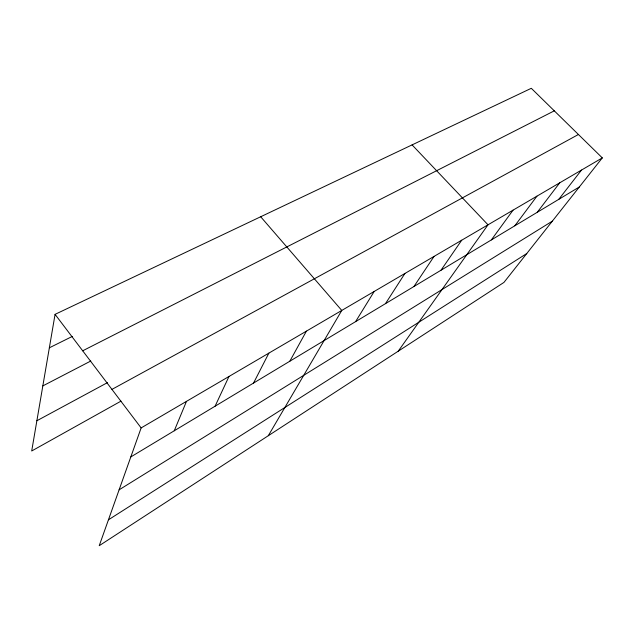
<?xml version="1.0" encoding="UTF-8"?>
<svg xmlns="http://www.w3.org/2000/svg" width="634" height="634" viewBox="0 0 634 634"><rect width="100%" height="100%" fill="white"/><g stroke="black" fill="none" stroke-linecap="round" stroke-linejoin="round"><path stroke-width="0.95" d="M602.3 157.89L141.136 427.918L99.229 545.7L503.943 282.423L602.3 157.89L531.3 88.3L55.071 314.353L31.7 450.988L120.975 401.148M174.255 430.787L186.483 401.362M215.084 406.204L228.977 376.477M253.537 383.063L268.879 353.114M289.809 361.229L306.404 331.146M268.309 435.709L341.774 310.438L260.685 216.757M355.587 321.636L374.203 291.442M385.496 303.631L404.912 273.46M413.931 286.52L434.044 256.405M440.979 270.243L461.711 240.207M398.215 351.204L488.014 224.808L412.084 144.893M491.35 239.921L513.057 210.139M514.832 225.783L536.935 196.16M537.283 212.271L559.719 182.822M558.76 199.345L581.489 170.078M108.446 519.801L526.783 253.505M119.105 489.836L552.333 221.155M130.81 456.932L579.341 186.959M111.941 389.395L578.43 134.495M36.875 420.746L107.471 382.627M42.835 385.9L90.781 361.023M82.689 350.8L554.298 110.839M49.349 347.804L72.355 336.4M55.071 314.353L141.136 427.918"/></g></svg>
